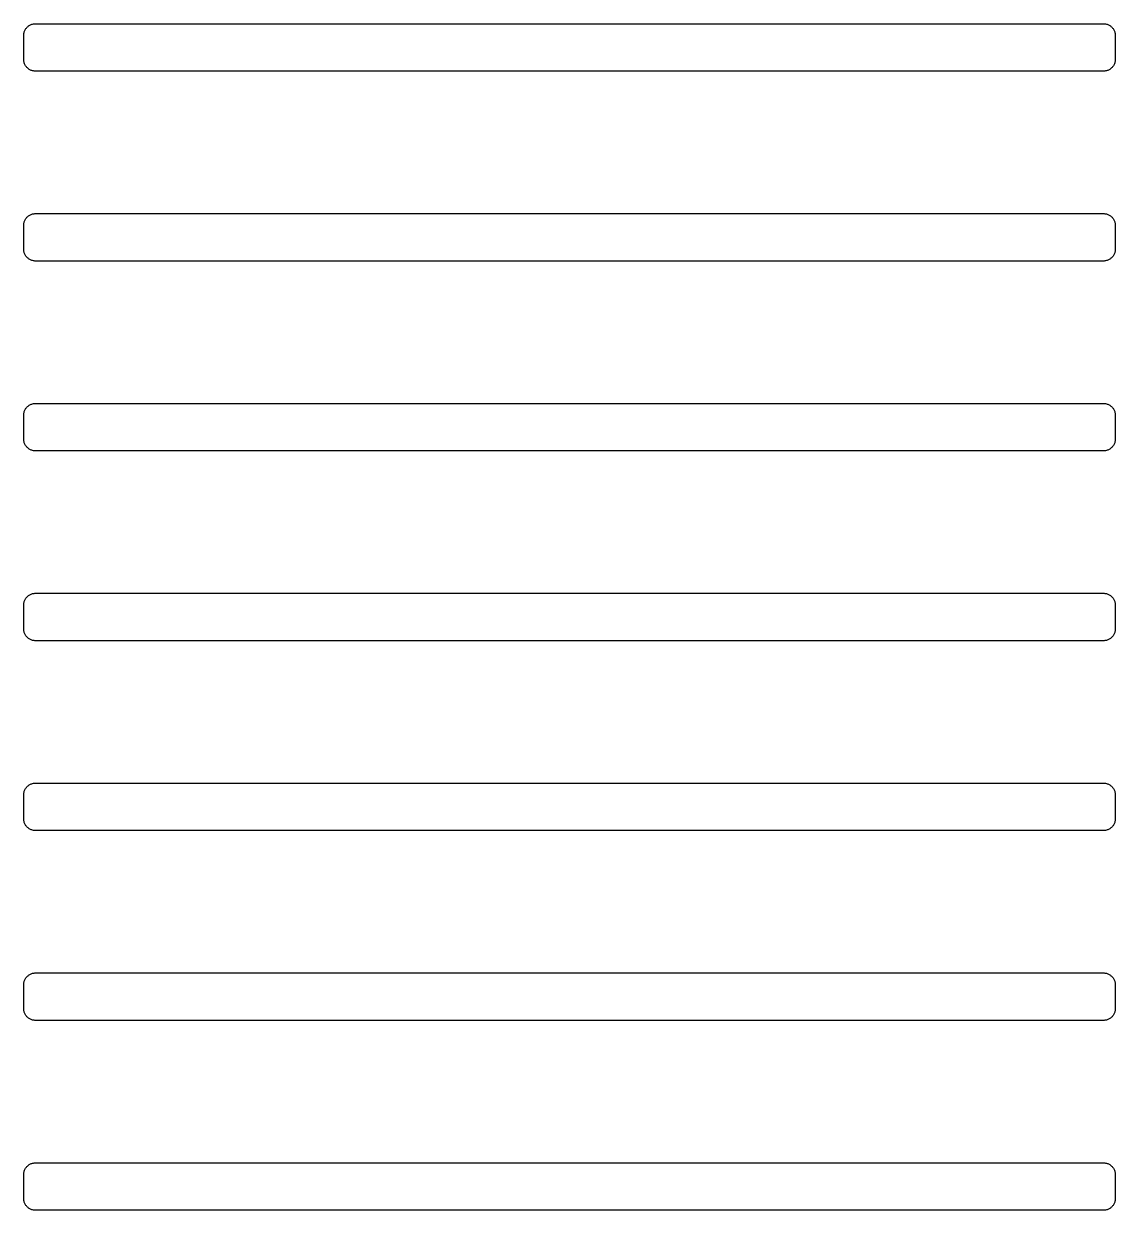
# Model space of a CAD drawing. Header units: metres. Extents: x -163 to 163, y -163 to 163.
# Drawn here: x 95.7 to 123.3, y -68.4 to -38.4 of the extents above; entities that cross this region are included whole.
import ezdxf

# ---------------------------------------------------------------- set-up
doc = ezdxf.new("R2010")
doc.units = ezdxf.units.M

msp = doc.modelspace()

# ---------------------------------------------------------------- linework, layer by layer
for p, q in [((95.9634, -38.4013), (95.9822, -38.3995)), ((95.9822, -38.3995), (96.001, -38.399)), ((96.001, -38.399), (123.001, -38.399)), ((123.001, -38.399), (123.02, -38.3995)), ((123.02, -38.3995), (123.039, -38.4013)), ((95.701, -38.6989), (95.7016, -38.6801)), ((95.701, -39.299), (95.701, -38.6989)), ((95.7016, -38.6801), (95.7034, -38.6613)), ((95.7034, -38.6613), (95.7064, -38.6427)), ((95.7064, -38.6427), (95.7105, -38.6243)), ((95.7105, -38.6243), (95.7157, -38.6062)), ((95.7157, -38.6062), (95.7221, -38.5885)), ((95.7221, -38.5885), (95.7296, -38.5712)), ((95.7296, -38.5712), (95.7381, -38.5544)), ((95.7381, -38.5544), (95.7477, -38.5382)), ((95.7477, -38.5382), (95.7583, -38.5226)), ((95.7583, -38.5226), (95.7699, -38.5077)), ((95.7699, -38.5077), (95.7823, -38.4936)), ((95.7823, -38.4936), (95.7957, -38.4803)), ((95.7957, -38.4803), (95.8098, -38.4678)), ((95.8098, -38.4678), (95.8247, -38.4562)), ((95.8247, -38.4562), (95.8403, -38.4456)), ((95.8403, -38.4456), (95.8565, -38.4361)), ((95.8565, -38.4361), (95.8733, -38.4275)), ((95.8733, -38.4275), (95.8906, -38.42)), ((95.8906, -38.42), (95.9083, -38.4136)), ((95.9083, -38.4136), (95.9264, -38.4084)), ((95.9264, -38.4084), (95.9448, -38.4043)), ((95.9448, -38.4043), (95.9634, -38.4013)), ((123.039, -38.4013), (123.057, -38.4043)), ((123.057, -38.4043), (123.076, -38.4084)), ((123.076, -38.4084), (123.094, -38.4136)), ((123.094, -38.4136), (123.111, -38.42)), ((123.111, -38.42), (123.129, -38.4275)), ((123.129, -38.4275), (123.146, -38.4361)), ((123.146, -38.4361), (123.162, -38.4456)), ((123.162, -38.4456), (123.177, -38.4562)), ((123.177, -38.4562), (123.192, -38.4678)), ((123.192, -38.4678), (123.206, -38.4803)), ((123.206, -38.4803), (123.22, -38.4936)), ((123.22, -38.4936), (123.232, -38.5077)), ((123.232, -38.5077), (123.244, -38.5226)), ((123.244, -38.5226), (123.254, -38.5382)), ((123.254, -38.5382), (123.264, -38.5544)), ((123.264, -38.5544), (123.272, -38.5712)), ((123.272, -38.5712), (123.28, -38.5885)), ((123.28, -38.5885), (123.286, -38.6062)), ((123.286, -38.6062), (123.292, -38.6243)), ((123.292, -38.6243), (123.296, -38.6427)), ((123.296, -38.6427), (123.299, -38.6613)), ((123.299, -38.6613), (123.3, -38.6801)), ((123.3, -38.6801), (123.301, -38.6989)), ((123.301, -38.6989), (123.301, -39.299)), ((95.7016, -39.3178), (95.701, -39.299)), ((123.301, -39.299), (123.3, -39.3178)), ((95.7034, -39.3365), (95.7016, -39.3178)), ((95.7064, -39.3552), (95.7034, -39.3365)), ((95.7105, -39.3736), (95.7064, -39.3552)), ((95.7157, -39.3916), (95.7105, -39.3736)), ((95.7221, -39.4094), (95.7157, -39.3916)), ((95.7296, -39.4267), (95.7221, -39.4094)), ((95.7381, -39.4435), (95.7296, -39.4267)), ((95.7477, -39.4597), (95.7381, -39.4435)), ((95.7583, -39.4753), (95.7477, -39.4597)), ((95.7699, -39.4902), (95.7583, -39.4753)), ((95.7823, -39.5043), (95.7699, -39.4902)), ((95.7957, -39.5176), (95.7823, -39.5043)), ((95.8098, -39.5301), (95.7957, -39.5176)), ((95.8247, -39.5417), (95.8098, -39.5301)), ((95.8403, -39.5522), (95.8247, -39.5417)), ((95.8565, -39.5618), (95.8403, -39.5522)), ((95.8733, -39.5704), (95.8565, -39.5618)), ((95.8906, -39.5779), (95.8733, -39.5704)), ((95.9083, -39.5843), (95.8906, -39.5779)), ((95.9264, -39.5895), (95.9083, -39.5843)), ((95.9448, -39.5936), (95.9264, -39.5895)), ((95.9634, -39.5966), (95.9448, -39.5936)), ((95.9822, -39.5984), (95.9634, -39.5966)), ((96.001, -39.599), (95.9822, -39.5984)), ((123.001, -39.599), (96.001, -39.599)), ((123.02, -39.5984), (123.001, -39.599)), ((123.039, -39.5966), (123.02, -39.5984)), ((123.057, -39.5936), (123.039, -39.5966)), ((123.076, -39.5895), (123.057, -39.5936)), ((123.094, -39.5843), (123.076, -39.5895)), ((123.111, -39.5779), (123.094, -39.5843)), ((123.129, -39.5704), (123.111, -39.5779)), ((123.146, -39.5618), (123.129, -39.5704)), ((123.162, -39.5522), (123.146, -39.5618)), ((123.177, -39.5417), (123.162, -39.5522)), ((123.192, -39.5301), (123.177, -39.5417)), ((123.206, -39.5176), (123.192, -39.5301)), ((123.22, -39.5043), (123.206, -39.5176)), ((123.232, -39.4902), (123.22, -39.5043)), ((123.244, -39.4753), (123.232, -39.4902)), ((123.254, -39.4597), (123.244, -39.4753)), ((123.264, -39.4435), (123.254, -39.4597)), ((123.272, -39.4267), (123.264, -39.4435)), ((123.28, -39.4094), (123.272, -39.4267)), ((123.286, -39.3916), (123.28, -39.4094)), ((123.292, -39.3736), (123.286, -39.3916)), ((123.296, -39.3552), (123.292, -39.3736)), ((123.299, -39.3365), (123.296, -39.3552)), ((123.3, -39.3178), (123.299, -39.3365)), ((95.9634, -43.2013), (95.9822, -43.1995)), ((95.9822, -43.1995), (96.001, -43.1989)), ((96.001, -43.1989), (123.001, -43.1989)), ((123.001, -43.1989), (123.02, -43.1995)), ((123.02, -43.1995), (123.039, -43.2013)), ((95.701, -43.4989), (95.7016, -43.4801)), ((95.701, -44.099), (95.701, -43.4989)), ((95.7016, -43.4801), (95.7034, -43.4613)), ((95.7034, -43.4613), (95.7064, -43.4427)), ((95.7064, -43.4427), (95.7105, -43.4243)), ((95.7105, -43.4243), (95.7157, -43.4062)), ((95.7157, -43.4062), (95.7221, -43.3885)), ((95.7221, -43.3885), (95.7296, -43.3712)), ((95.7296, -43.3712), (95.7381, -43.3544)), ((95.7381, -43.3544), (95.7477, -43.3382)), ((95.7477, -43.3382), (95.7583, -43.3226)), ((95.7583, -43.3226), (95.7699, -43.3077)), ((95.7699, -43.3077), (95.7823, -43.2936)), ((95.7823, -43.2936), (95.7957, -43.2803)), ((95.7957, -43.2803), (95.8098, -43.2678)), ((95.8098, -43.2678), (95.8247, -43.2562)), ((95.8247, -43.2562), (95.8403, -43.2457)), ((95.8403, -43.2457), (95.8565, -43.2361)), ((95.8565, -43.2361), (95.8733, -43.2275)), ((95.8733, -43.2275), (95.8906, -43.22)), ((95.8906, -43.22), (95.9083, -43.2136)), ((95.9083, -43.2136), (95.9264, -43.2084)), ((95.9264, -43.2084), (95.9448, -43.2043)), ((95.9448, -43.2043), (95.9634, -43.2013)), ((123.039, -43.2013), (123.057, -43.2043)), ((123.057, -43.2043), (123.076, -43.2084)), ((123.076, -43.2084), (123.094, -43.2136)), ((123.094, -43.2136), (123.111, -43.22)), ((123.111, -43.22), (123.129, -43.2275)), ((123.129, -43.2275), (123.146, -43.2361)), ((123.146, -43.2361), (123.162, -43.2457)), ((123.162, -43.2457), (123.177, -43.2562)), ((123.177, -43.2562), (123.192, -43.2678)), ((123.192, -43.2678), (123.206, -43.2803)), ((123.206, -43.2803), (123.22, -43.2936)), ((123.22, -43.2936), (123.232, -43.3077)), ((123.232, -43.3077), (123.244, -43.3226)), ((123.244, -43.3226), (123.254, -43.3382)), ((123.254, -43.3382), (123.264, -43.3544)), ((123.264, -43.3544), (123.272, -43.3712)), ((123.272, -43.3712), (123.28, -43.3885)), ((123.28, -43.3885), (123.286, -43.4062)), ((123.286, -43.4062), (123.292, -43.4243)), ((123.292, -43.4243), (123.296, -43.4427)), ((123.296, -43.4427), (123.299, -43.4613)), ((123.299, -43.4613), (123.3, -43.4801)), ((123.3, -43.4801), (123.301, -43.4989)), ((123.301, -43.4989), (123.301, -44.099)), ((95.7016, -44.1178), (95.701, -44.099)), ((123.301, -44.099), (123.3, -44.1178)), ((95.7034, -44.1366), (95.7016, -44.1178)), ((95.7064, -44.1552), (95.7034, -44.1366)), ((95.7105, -44.1736), (95.7064, -44.1552)), ((95.7157, -44.1917), (95.7105, -44.1736)), ((95.7221, -44.2094), (95.7157, -44.1917)), ((95.7296, -44.2267), (95.7221, -44.2094)), ((95.7381, -44.2435), (95.7296, -44.2267)), ((95.7477, -44.2597), (95.7381, -44.2435)), ((95.7583, -44.2753), (95.7477, -44.2597)), ((95.7699, -44.2902), (95.7583, -44.2753)), ((95.7823, -44.3043), (95.7699, -44.2902)), ((95.7957, -44.3176), (95.7823, -44.3043)), ((95.8098, -44.3301), (95.7957, -44.3176)), ((95.8247, -44.3417), (95.8098, -44.3301)), ((95.8403, -44.3522), (95.8247, -44.3417)), ((95.8565, -44.3618), (95.8403, -44.3522)), ((95.8733, -44.3704), (95.8565, -44.3618)), ((95.8906, -44.3779), (95.8733, -44.3704)), ((95.9083, -44.3843), (95.8906, -44.3779)), ((95.9264, -44.3895), (95.9083, -44.3843)), ((95.9448, -44.3936), (95.9264, -44.3895)), ((95.9634, -44.3966), (95.9448, -44.3936)), ((95.9822, -44.3984), (95.9634, -44.3966)), ((96.001, -44.3989), (95.9822, -44.3984)), ((123.001, -44.3989), (96.001, -44.3989)), ((123.02, -44.3984), (123.001, -44.3989)), ((123.039, -44.3966), (123.02, -44.3984)), ((123.057, -44.3936), (123.039, -44.3966)), ((123.076, -44.3895), (123.057, -44.3936)), ((123.094, -44.3843), (123.076, -44.3895)), ((123.111, -44.3779), (123.094, -44.3843)), ((123.129, -44.3704), (123.111, -44.3779)), ((123.146, -44.3618), (123.129, -44.3704)), ((123.162, -44.3522), (123.146, -44.3618)), ((123.177, -44.3417), (123.162, -44.3522)), ((123.192, -44.3301), (123.177, -44.3417)), ((123.206, -44.3176), (123.192, -44.3301)), ((123.22, -44.3043), (123.206, -44.3176)), ((123.232, -44.2902), (123.22, -44.3043)), ((123.244, -44.2753), (123.232, -44.2902)), ((123.254, -44.2597), (123.244, -44.2753)), ((123.264, -44.2435), (123.254, -44.2597)), ((123.272, -44.2267), (123.264, -44.2435)), ((123.28, -44.2094), (123.272, -44.2267)), ((123.286, -44.1917), (123.28, -44.2094)), ((123.292, -44.1736), (123.286, -44.1917)), ((123.296, -44.1552), (123.292, -44.1736)), ((123.299, -44.1366), (123.296, -44.1552)), ((123.3, -44.1178), (123.299, -44.1366)), ((95.9634, -48.0013), (95.9822, -47.9995)), ((95.9822, -47.9995), (96.001, -47.9989)), ((96.001, -47.9989), (123.001, -47.9989)), ((123.001, -47.9989), (123.02, -47.9995)), ((123.02, -47.9995), (123.039, -48.0013)), ((95.701, -48.299), (95.7016, -48.2801)), ((95.701, -48.8989), (95.701, -48.299)), ((95.7016, -48.2801), (95.7034, -48.2614)), ((95.7034, -48.2614), (95.7064, -48.2427)), ((95.7064, -48.2427), (95.7105, -48.2243)), ((95.7105, -48.2243), (95.7157, -48.2062)), ((95.7157, -48.2062), (95.7221, -48.1885)), ((95.7221, -48.1885), (95.7296, -48.1712)), ((95.7296, -48.1712), (95.7381, -48.1544)), ((95.7381, -48.1544), (95.7477, -48.1382)), ((95.7477, -48.1382), (95.7583, -48.1226)), ((95.7583, -48.1226), (95.7699, -48.1077)), ((95.7699, -48.1077), (95.7823, -48.0936)), ((95.7823, -48.0936), (95.7957, -48.0803)), ((95.7957, -48.0803), (95.8098, -48.0678)), ((95.8098, -48.0678), (95.8247, -48.0562)), ((95.8247, -48.0562), (95.8403, -48.0457)), ((95.8403, -48.0457), (95.8565, -48.0361)), ((95.8565, -48.0361), (95.8733, -48.0275)), ((95.8733, -48.0275), (95.8906, -48.02)), ((95.8906, -48.02), (95.9083, -48.0136)), ((95.9083, -48.0136), (95.9264, -48.0084)), ((95.9264, -48.0084), (95.9448, -48.0043)), ((95.9448, -48.0043), (95.9634, -48.0013)), ((123.039, -48.0013), (123.057, -48.0043)), ((123.057, -48.0043), (123.076, -48.0084)), ((123.076, -48.0084), (123.094, -48.0136)), ((123.094, -48.0136), (123.111, -48.02)), ((123.111, -48.02), (123.129, -48.0275)), ((123.129, -48.0275), (123.146, -48.0361)), ((123.146, -48.0361), (123.162, -48.0457)), ((123.162, -48.0457), (123.177, -48.0562)), ((123.177, -48.0562), (123.192, -48.0678)), ((123.192, -48.0678), (123.206, -48.0803)), ((123.206, -48.0803), (123.22, -48.0936)), ((123.22, -48.0936), (123.232, -48.1077)), ((123.232, -48.1077), (123.244, -48.1226)), ((123.244, -48.1226), (123.254, -48.1382)), ((123.254, -48.1382), (123.264, -48.1544)), ((123.264, -48.1544), (123.272, -48.1712)), ((123.272, -48.1712), (123.28, -48.1885)), ((123.28, -48.1885), (123.286, -48.2062)), ((123.286, -48.2062), (123.292, -48.2243)), ((123.292, -48.2243), (123.296, -48.2427)), ((123.296, -48.2427), (123.299, -48.2614)), ((123.299, -48.2614), (123.3, -48.2801)), ((123.3, -48.2801), (123.301, -48.299)), ((123.301, -48.299), (123.301, -48.8989)), ((95.7016, -48.9178), (95.701, -48.8989)), ((123.301, -48.8989), (123.3, -48.9178)), ((95.7034, -48.9366), (95.7016, -48.9178)), ((95.7064, -48.9552), (95.7034, -48.9366)), ((95.7105, -48.9736), (95.7064, -48.9552)), ((95.7157, -48.9917), (95.7105, -48.9736)), ((95.7221, -49.0094), (95.7157, -48.9917)), ((95.7296, -49.0267), (95.7221, -49.0094)), ((95.7381, -49.0435), (95.7296, -49.0267)), ((95.7477, -49.0597), (95.7381, -49.0435)), ((95.7583, -49.0753), (95.7477, -49.0597)), ((95.7699, -49.0902), (95.7583, -49.0753)), ((95.7823, -49.1043), (95.7699, -49.0902)), ((95.7957, -49.1176), (95.7823, -49.1043)), ((95.8098, -49.1301), (95.7957, -49.1176)), ((95.8247, -49.1416), (95.8098, -49.1301)), ((95.8403, -49.1523), (95.8247, -49.1416)), ((95.8565, -49.1618), (95.8403, -49.1523)), ((95.8733, -49.1704), (95.8565, -49.1618)), ((95.8906, -49.1779), (95.8733, -49.1704)), ((95.9083, -49.1843), (95.8906, -49.1779)), ((95.9264, -49.1895), (95.9083, -49.1843)), ((95.9448, -49.1936), (95.9264, -49.1895)), ((95.9634, -49.1966), (95.9448, -49.1936)), ((95.9822, -49.1983), (95.9634, -49.1966)), ((96.001, -49.1989), (95.9822, -49.1983)), ((123.001, -49.1989), (96.001, -49.1989)), ((123.02, -49.1983), (123.001, -49.1989)), ((123.039, -49.1966), (123.02, -49.1983)), ((123.057, -49.1936), (123.039, -49.1966)), ((123.076, -49.1895), (123.057, -49.1936)), ((123.094, -49.1843), (123.076, -49.1895)), ((123.111, -49.1779), (123.094, -49.1843)), ((123.129, -49.1704), (123.111, -49.1779)), ((123.146, -49.1618), (123.129, -49.1704)), ((123.162, -49.1523), (123.146, -49.1618)), ((123.177, -49.1416), (123.162, -49.1523)), ((123.192, -49.1301), (123.177, -49.1416)), ((123.206, -49.1176), (123.192, -49.1301)), ((123.22, -49.1043), (123.206, -49.1176)), ((123.232, -49.0902), (123.22, -49.1043)), ((123.244, -49.0753), (123.232, -49.0902)), ((123.254, -49.0597), (123.244, -49.0753)), ((123.264, -49.0435), (123.254, -49.0597)), ((123.272, -49.0267), (123.264, -49.0435)), ((123.28, -49.0094), (123.272, -49.0267)), ((123.286, -48.9917), (123.28, -49.0094)), ((123.292, -48.9736), (123.286, -48.9917)), ((123.296, -48.9552), (123.292, -48.9736)), ((123.299, -48.9366), (123.296, -48.9552)), ((123.3, -48.9178), (123.299, -48.9366)), ((95.9634, -52.8013), (95.9822, -52.7995)), ((95.9822, -52.7995), (96.001, -52.799)), ((96.001, -52.799), (123.001, -52.799)), ((123.001, -52.799), (123.02, -52.7995)), ((123.02, -52.7995), (123.039, -52.8013)), ((95.701, -53.099), (95.7016, -53.0801)), ((95.701, -53.6989), (95.701, -53.099)), ((95.7016, -53.0801), (95.7034, -53.0614)), ((95.7034, -53.0614), (95.7064, -53.0427)), ((95.7064, -53.0427), (95.7105, -53.0243)), ((95.7105, -53.0243), (95.7157, -53.0062)), ((95.7157, -53.0062), (95.7221, -52.9885)), ((95.7221, -52.9885), (95.7296, -52.9712)), ((95.7296, -52.9712), (95.7381, -52.9544)), ((95.7381, -52.9544), (95.7477, -52.9382)), ((95.7477, -52.9382), (95.7583, -52.9226)), ((95.7583, -52.9226), (95.7699, -52.9077)), ((95.7699, -52.9077), (95.7823, -52.8936)), ((95.7823, -52.8936), (95.7957, -52.8803)), ((95.7957, -52.8803), (95.8098, -52.8678)), ((95.8098, -52.8678), (95.8247, -52.8562)), ((95.8247, -52.8562), (95.8403, -52.8457)), ((95.8403, -52.8457), (95.8565, -52.8361)), ((95.8565, -52.8361), (95.8733, -52.8275)), ((95.8733, -52.8275), (95.8906, -52.82)), ((95.8906, -52.82), (95.9083, -52.8136)), ((95.9083, -52.8136), (95.9264, -52.8084)), ((95.9264, -52.8084), (95.9448, -52.8043)), ((95.9448, -52.8043), (95.9634, -52.8013)), ((123.039, -52.8013), (123.057, -52.8043)), ((123.057, -52.8043), (123.076, -52.8084)), ((123.076, -52.8084), (123.094, -52.8136)), ((123.094, -52.8136), (123.111, -52.82)), ((123.111, -52.82), (123.129, -52.8275)), ((123.129, -52.8275), (123.146, -52.8361)), ((123.146, -52.8361), (123.162, -52.8457)), ((123.162, -52.8457), (123.177, -52.8562)), ((123.177, -52.8562), (123.192, -52.8678)), ((123.192, -52.8678), (123.206, -52.8803)), ((123.206, -52.8803), (123.22, -52.8936)), ((123.22, -52.8936), (123.232, -52.9077)), ((123.232, -52.9077), (123.244, -52.9226)), ((123.244, -52.9226), (123.254, -52.9382)), ((123.254, -52.9382), (123.264, -52.9544)), ((123.264, -52.9544), (123.272, -52.9712)), ((123.272, -52.9712), (123.28, -52.9885)), ((123.28, -52.9885), (123.286, -53.0062)), ((123.286, -53.0062), (123.292, -53.0243)), ((123.292, -53.0243), (123.296, -53.0427)), ((123.296, -53.0427), (123.299, -53.0614)), ((123.299, -53.0614), (123.3, -53.0801)), ((123.3, -53.0801), (123.301, -53.099)), ((123.301, -53.099), (123.301, -53.6989)), ((95.7016, -53.7178), (95.701, -53.6989)), ((123.301, -53.6989), (123.3, -53.7178)), ((95.7034, -53.7365), (95.7016, -53.7178)), ((95.7064, -53.7552), (95.7034, -53.7365)), ((95.7105, -53.7736), (95.7064, -53.7552)), ((95.7157, -53.7917), (95.7105, -53.7736)), ((95.7221, -53.8094), (95.7157, -53.7917)), ((95.7296, -53.8267), (95.7221, -53.8094)), ((95.7381, -53.8435), (95.7296, -53.8267)), ((95.7477, -53.8597), (95.7381, -53.8435)), ((95.7583, -53.8753), (95.7477, -53.8597)), ((95.7699, -53.8902), (95.7583, -53.8753)), ((95.7823, -53.9043), (95.7699, -53.8902)), ((95.7957, -53.9176), (95.7823, -53.9043)), ((95.8098, -53.9301), (95.7957, -53.9176)), ((95.8247, -53.9417), (95.8098, -53.9301)), ((95.8403, -53.9522), (95.8247, -53.9417)), ((95.8565, -53.9618), (95.8403, -53.9522)), ((95.8733, -53.9704), (95.8565, -53.9618)), ((95.8906, -53.9779), (95.8733, -53.9704)), ((95.9083, -53.9843), (95.8906, -53.9779)), ((95.9264, -53.9895), (95.9083, -53.9843)), ((95.9448, -53.9936), (95.9264, -53.9895)), ((95.9634, -53.9966), (95.9448, -53.9936)), ((95.9822, -53.9984), (95.9634, -53.9966)), ((96.001, -53.9989), (95.9822, -53.9984)), ((123.001, -53.9989), (96.001, -53.9989)), ((123.02, -53.9984), (123.001, -53.9989)), ((123.039, -53.9966), (123.02, -53.9984)), ((123.057, -53.9936), (123.039, -53.9966)), ((123.076, -53.9895), (123.057, -53.9936)), ((123.094, -53.9843), (123.076, -53.9895)), ((123.111, -53.9779), (123.094, -53.9843)), ((123.129, -53.9704), (123.111, -53.9779)), ((123.146, -53.9618), (123.129, -53.9704)), ((123.162, -53.9522), (123.146, -53.9618)), ((123.177, -53.9417), (123.162, -53.9522)), ((123.192, -53.9301), (123.177, -53.9417)), ((123.206, -53.9176), (123.192, -53.9301)), ((123.22, -53.9043), (123.206, -53.9176)), ((123.232, -53.8902), (123.22, -53.9043)), ((123.244, -53.8753), (123.232, -53.8902)), ((123.254, -53.8597), (123.244, -53.8753)), ((123.264, -53.8435), (123.254, -53.8597)), ((123.272, -53.8267), (123.264, -53.8435)), ((123.28, -53.8094), (123.272, -53.8267)), ((123.286, -53.7917), (123.28, -53.8094)), ((123.292, -53.7736), (123.286, -53.7917)), ((123.296, -53.7552), (123.292, -53.7736)), ((123.299, -53.7365), (123.296, -53.7552)), ((123.3, -53.7178), (123.299, -53.7365)), ((95.9634, -57.6013), (95.9822, -57.5995)), ((95.9822, -57.5995), (96.001, -57.599)), ((96.001, -57.599), (123.001, -57.599)), ((123.001, -57.599), (123.02, -57.5995)), ((123.02, -57.5995), (123.039, -57.6013)), ((95.701, -57.8989), (95.7016, -57.8801)), ((95.701, -58.4989), (95.701, -57.8989)), ((95.7016, -57.8801), (95.7034, -57.8613)), ((95.7034, -57.8613), (95.7064, -57.8427)), ((95.7064, -57.8427), (95.7105, -57.8243)), ((95.7105, -57.8243), (95.7157, -57.8062)), ((95.7157, -57.8062), (95.7221, -57.7885)), ((95.7221, -57.7885), (95.7296, -57.7712)), ((95.7296, -57.7712), (95.7381, -57.7544)), ((95.7381, -57.7544), (95.7477, -57.7382)), ((95.7477, -57.7382), (95.7583, -57.7226)), ((95.7583, -57.7226), (95.7699, -57.7077)), ((95.7699, -57.7077), (95.7823, -57.6936)), ((95.7823, -57.6936), (95.7957, -57.6803)), ((95.7957, -57.6803), (95.8098, -57.6678)), ((95.8098, -57.6678), (95.8247, -57.6562)), ((95.8247, -57.6562), (95.8403, -57.6456)), ((95.8403, -57.6456), (95.8565, -57.6361)), ((95.8565, -57.6361), (95.8733, -57.6275)), ((95.8733, -57.6275), (95.8906, -57.62)), ((95.8906, -57.62), (95.9083, -57.6136)), ((95.9083, -57.6136), (95.9264, -57.6084)), ((95.9264, -57.6084), (95.9448, -57.6043)), ((95.9448, -57.6043), (95.9634, -57.6013)), ((123.039, -57.6013), (123.057, -57.6043)), ((123.057, -57.6043), (123.076, -57.6084)), ((123.076, -57.6084), (123.094, -57.6136)), ((123.094, -57.6136), (123.111, -57.62)), ((123.111, -57.62), (123.129, -57.6275)), ((123.129, -57.6275), (123.146, -57.6361)), ((123.146, -57.6361), (123.162, -57.6456)), ((123.162, -57.6456), (123.177, -57.6562)), ((123.177, -57.6562), (123.192, -57.6678)), ((123.192, -57.6678), (123.206, -57.6803)), ((123.206, -57.6803), (123.22, -57.6936)), ((123.22, -57.6936), (123.232, -57.7077)), ((123.232, -57.7077), (123.244, -57.7226)), ((123.244, -57.7226), (123.254, -57.7382)), ((123.254, -57.7382), (123.264, -57.7544)), ((123.264, -57.7544), (123.272, -57.7712)), ((123.272, -57.7712), (123.28, -57.7885)), ((123.28, -57.7885), (123.286, -57.8062)), ((123.286, -57.8062), (123.292, -57.8243)), ((123.292, -57.8243), (123.296, -57.8427)), ((123.296, -57.8427), (123.299, -57.8613)), ((123.299, -57.8613), (123.3, -57.8801)), ((123.3, -57.8801), (123.301, -57.8989)), ((123.301, -57.8989), (123.301, -58.4989)), ((95.7016, -58.5178), (95.701, -58.4989)), ((123.301, -58.4989), (123.3, -58.5178)), ((95.7034, -58.5365), (95.7016, -58.5178)), ((95.7064, -58.5552), (95.7034, -58.5365)), ((95.7105, -58.5735), (95.7064, -58.5552)), ((95.7157, -58.5917), (95.7105, -58.5735)), ((95.7221, -58.6094), (95.7157, -58.5917)), ((95.7296, -58.6267), (95.7221, -58.6094)), ((95.7381, -58.6435), (95.7296, -58.6267)), ((95.7477, -58.6597), (95.7381, -58.6435)), ((95.7583, -58.6753), (95.7477, -58.6597)), ((95.7699, -58.6902), (95.7583, -58.6753)), ((95.7823, -58.7043), (95.7699, -58.6902)), ((95.7957, -58.7176), (95.7823, -58.7043)), ((95.8098, -58.7301), (95.7957, -58.7176)), ((95.8247, -58.7417), (95.8098, -58.7301)), ((95.8403, -58.7522), (95.8247, -58.7417)), ((95.8565, -58.7618), (95.8403, -58.7522)), ((95.8733, -58.7704), (95.8565, -58.7618)), ((95.8906, -58.7779), (95.8733, -58.7704)), ((95.9083, -58.7843), (95.8906, -58.7779)), ((95.9264, -58.7895), (95.9083, -58.7843)), ((95.9448, -58.7936), (95.9264, -58.7895)), ((95.9634, -58.7966), (95.9448, -58.7936)), ((95.9822, -58.7984), (95.9634, -58.7966)), ((96.001, -58.799), (95.9822, -58.7984)), ((123.001, -58.799), (96.001, -58.799)), ((123.02, -58.7984), (123.001, -58.799)), ((123.039, -58.7966), (123.02, -58.7984)), ((123.057, -58.7936), (123.039, -58.7966)), ((123.076, -58.7895), (123.057, -58.7936)), ((123.094, -58.7843), (123.076, -58.7895)), ((123.111, -58.7779), (123.094, -58.7843)), ((123.129, -58.7704), (123.111, -58.7779)), ((123.146, -58.7618), (123.129, -58.7704)), ((123.162, -58.7522), (123.146, -58.7618)), ((123.177, -58.7417), (123.162, -58.7522)), ((123.192, -58.7301), (123.177, -58.7417)), ((123.206, -58.7176), (123.192, -58.7301)), ((123.22, -58.7043), (123.206, -58.7176)), ((123.232, -58.6902), (123.22, -58.7043)), ((123.244, -58.6753), (123.232, -58.6902)), ((123.254, -58.6597), (123.244, -58.6753)), ((123.264, -58.6435), (123.254, -58.6597)), ((123.272, -58.6267), (123.264, -58.6435)), ((123.28, -58.6094), (123.272, -58.6267)), ((123.286, -58.5917), (123.28, -58.6094)), ((123.292, -58.5735), (123.286, -58.5917)), ((123.296, -58.5552), (123.292, -58.5735)), ((123.299, -58.5365), (123.296, -58.5552)), ((123.3, -58.5178), (123.299, -58.5365)), ((95.9634, -62.4013), (95.9822, -62.3995)), ((95.9822, -62.3995), (96.001, -62.399)), ((96.001, -62.399), (123.001, -62.399)), ((123.001, -62.399), (123.02, -62.3995)), ((123.02, -62.3995), (123.039, -62.4013)), ((95.701, -62.6989), (95.7016, -62.6801)), ((95.701, -63.299), (95.701, -62.6989)), ((95.7016, -62.6801), (95.7034, -62.6613)), ((95.7034, -62.6613), (95.7064, -62.6427)), ((95.7064, -62.6427), (95.7105, -62.6243)), ((95.7105, -62.6243), (95.7157, -62.6062)), ((95.7157, -62.6062), (95.7221, -62.5885)), ((95.7221, -62.5885), (95.7296, -62.5712)), ((95.7296, -62.5712), (95.7381, -62.5544)), ((95.7381, -62.5544), (95.7477, -62.5382)), ((95.7477, -62.5382), (95.7583, -62.5226)), ((95.7583, -62.5226), (95.7699, -62.5077)), ((95.7699, -62.5077), (95.7823, -62.4936)), ((95.7823, -62.4936), (95.7957, -62.4803)), ((95.7957, -62.4803), (95.8098, -62.4678)), ((95.8098, -62.4678), (95.8247, -62.4562)), ((95.8247, -62.4562), (95.8403, -62.4456)), ((95.8403, -62.4456), (95.8565, -62.4361)), ((95.8565, -62.4361), (95.8733, -62.4275)), ((95.8733, -62.4275), (95.8906, -62.42)), ((95.8906, -62.42), (95.9083, -62.4136)), ((95.9083, -62.4136), (95.9264, -62.4084)), ((95.9264, -62.4084), (95.9448, -62.4043)), ((95.9448, -62.4043), (95.9634, -62.4013)), ((123.039, -62.4013), (123.057, -62.4043)), ((123.057, -62.4043), (123.076, -62.4084)), ((123.076, -62.4084), (123.094, -62.4136)), ((123.094, -62.4136), (123.111, -62.42)), ((123.111, -62.42), (123.129, -62.4275)), ((123.129, -62.4275), (123.146, -62.4361)), ((123.146, -62.4361), (123.162, -62.4456)), ((123.162, -62.4456), (123.177, -62.4562)), ((123.177, -62.4562), (123.192, -62.4678)), ((123.192, -62.4678), (123.206, -62.4803)), ((123.206, -62.4803), (123.22, -62.4936)), ((123.22, -62.4936), (123.232, -62.5077)), ((123.232, -62.5077), (123.244, -62.5226)), ((123.244, -62.5226), (123.254, -62.5382)), ((123.254, -62.5382), (123.264, -62.5544)), ((123.264, -62.5544), (123.272, -62.5712)), ((123.272, -62.5712), (123.28, -62.5885)), ((123.28, -62.5885), (123.286, -62.6062)), ((123.286, -62.6062), (123.292, -62.6243)), ((123.292, -62.6243), (123.296, -62.6427)), ((123.296, -62.6427), (123.299, -62.6613)), ((123.299, -62.6613), (123.3, -62.6801)), ((123.3, -62.6801), (123.301, -62.6989)), ((123.301, -62.6989), (123.301, -63.299)), ((95.7016, -63.3178), (95.701, -63.299)), ((123.301, -63.299), (123.3, -63.3178)), ((95.7034, -63.3365), (95.7016, -63.3178)), ((95.7064, -63.3552), (95.7034, -63.3365)), ((95.7105, -63.3736), (95.7064, -63.3552)), ((95.7157, -63.3916), (95.7105, -63.3736)), ((95.7221, -63.4094), (95.7157, -63.3916)), ((95.7296, -63.4267), (95.7221, -63.4094)), ((95.7381, -63.4435), (95.7296, -63.4267)), ((95.7477, -63.4597), (95.7381, -63.4435)), ((95.7583, -63.4753), (95.7477, -63.4597)), ((95.7699, -63.4902), (95.7583, -63.4753)), ((95.7823, -63.5043), (95.7699, -63.4902)), ((95.7957, -63.5176), (95.7823, -63.5043)), ((95.8098, -63.5301), (95.7957, -63.5176)), ((95.8247, -63.5417), (95.8098, -63.5301)), ((95.8403, -63.5522), (95.8247, -63.5417)), ((95.8565, -63.5618), (95.8403, -63.5522)), ((95.8733, -63.5704), (95.8565, -63.5618)), ((95.8906, -63.5779), (95.8733, -63.5704)), ((95.9083, -63.5843), (95.8906, -63.5779)), ((95.9264, -63.5895), (95.9083, -63.5843)), ((95.9448, -63.5936), (95.9264, -63.5895)), ((95.9634, -63.5966), (95.9448, -63.5936)), ((95.9822, -63.5984), (95.9634, -63.5966)), ((96.001, -63.599), (95.9822, -63.5984)), ((123.001, -63.599), (96.001, -63.599)), ((123.02, -63.5984), (123.001, -63.599)), ((123.039, -63.5966), (123.02, -63.5984)), ((123.057, -63.5936), (123.039, -63.5966)), ((123.076, -63.5895), (123.057, -63.5936)), ((123.094, -63.5843), (123.076, -63.5895)), ((123.111, -63.5779), (123.094, -63.5843)), ((123.129, -63.5704), (123.111, -63.5779)), ((123.146, -63.5618), (123.129, -63.5704)), ((123.162, -63.5522), (123.146, -63.5618)), ((123.177, -63.5417), (123.162, -63.5522)), ((123.192, -63.5301), (123.177, -63.5417)), ((123.206, -63.5176), (123.192, -63.5301)), ((123.22, -63.5043), (123.206, -63.5176)), ((123.232, -63.4902), (123.22, -63.5043)), ((123.244, -63.4753), (123.232, -63.4902)), ((123.254, -63.4597), (123.244, -63.4753)), ((123.264, -63.4435), (123.254, -63.4597)), ((123.272, -63.4267), (123.264, -63.4435)), ((123.28, -63.4094), (123.272, -63.4267)), ((123.286, -63.3916), (123.28, -63.4094)), ((123.292, -63.3736), (123.286, -63.3916)), ((123.296, -63.3552), (123.292, -63.3736)), ((123.299, -63.3365), (123.296, -63.3552)), ((123.3, -63.3178), (123.299, -63.3365)), ((95.9634, -67.2013), (95.9822, -67.1995)), ((95.9822, -67.1995), (96.001, -67.1989)), ((96.001, -67.1989), (123.001, -67.1989)), ((123.001, -67.1989), (123.02, -67.1995)), ((123.02, -67.1995), (123.039, -67.2013)), ((95.701, -67.4989), (95.7016, -67.4801)), ((95.701, -68.099), (95.701, -67.4989)), ((95.7016, -67.4801), (95.7034, -67.4613)), ((95.7034, -67.4613), (95.7064, -67.4427)), ((95.7064, -67.4427), (95.7105, -67.4243)), ((95.7105, -67.4243), (95.7157, -67.4062)), ((95.7157, -67.4062), (95.7221, -67.3885)), ((95.7221, -67.3885), (95.7296, -67.3712)), ((95.7296, -67.3712), (95.7381, -67.3544)), ((95.7381, -67.3544), (95.7477, -67.3382)), ((95.7477, -67.3382), (95.7583, -67.3226)), ((95.7583, -67.3226), (95.7699, -67.3077)), ((95.7699, -67.3077), (95.7823, -67.2936)), ((95.7823, -67.2936), (95.7957, -67.2803)), ((95.7957, -67.2803), (95.8098, -67.2678)), ((95.8098, -67.2678), (95.8247, -67.2562)), ((95.8247, -67.2562), (95.8403, -67.2457)), ((95.8403, -67.2457), (95.8565, -67.2361)), ((95.8565, -67.2361), (95.8733, -67.2275)), ((95.8733, -67.2275), (95.8906, -67.22)), ((95.8906, -67.22), (95.9083, -67.2136)), ((95.9083, -67.2136), (95.9264, -67.2084)), ((95.9264, -67.2084), (95.9448, -67.2043)), ((95.9448, -67.2043), (95.9634, -67.2013)), ((123.039, -67.2013), (123.057, -67.2043)), ((123.057, -67.2043), (123.076, -67.2084)), ((123.076, -67.2084), (123.094, -67.2136)), ((123.094, -67.2136), (123.111, -67.22)), ((123.111, -67.22), (123.129, -67.2275)), ((123.129, -67.2275), (123.146, -67.2361)), ((123.146, -67.2361), (123.162, -67.2457)), ((123.162, -67.2457), (123.177, -67.2562)), ((123.177, -67.2562), (123.192, -67.2678)), ((123.192, -67.2678), (123.206, -67.2803)), ((123.206, -67.2803), (123.22, -67.2936)), ((123.22, -67.2936), (123.232, -67.3077)), ((123.232, -67.3077), (123.244, -67.3226)), ((123.244, -67.3226), (123.254, -67.3382)), ((123.254, -67.3382), (123.264, -67.3544)), ((123.264, -67.3544), (123.272, -67.3712)), ((123.272, -67.3712), (123.28, -67.3885)), ((123.28, -67.3885), (123.286, -67.4062)), ((123.286, -67.4062), (123.292, -67.4243)), ((123.292, -67.4243), (123.296, -67.4427)), ((123.296, -67.4427), (123.299, -67.4613)), ((123.299, -67.4613), (123.3, -67.4801)), ((123.3, -67.4801), (123.301, -67.4989)), ((123.301, -67.4989), (123.301, -68.099)), ((95.7016, -68.1178), (95.701, -68.099)), ((123.301, -68.099), (123.3, -68.1178)), ((95.7034, -68.1366), (95.7016, -68.1178)), ((95.7064, -68.1552), (95.7034, -68.1366)), ((95.7105, -68.1736), (95.7064, -68.1552)), ((95.7157, -68.1917), (95.7105, -68.1736)), ((95.7221, -68.2094), (95.7157, -68.1917)), ((95.7296, -68.2267), (95.7221, -68.2094)), ((95.7381, -68.2435), (95.7296, -68.2267)), ((95.7477, -68.2597), (95.7381, -68.2435)), ((95.7583, -68.2753), (95.7477, -68.2597)), ((95.7699, -68.2902), (95.7583, -68.2753)), ((95.7823, -68.3043), (95.7699, -68.2902)), ((95.7957, -68.3176), (95.7823, -68.3043)), ((95.8098, -68.3301), (95.7957, -68.3176)), ((95.8247, -68.3417), (95.8098, -68.3301)), ((95.8403, -68.3522), (95.8247, -68.3417)), ((95.8565, -68.3618), (95.8403, -68.3522)), ((95.8733, -68.3704), (95.8565, -68.3618)), ((95.8906, -68.3779), (95.8733, -68.3704)), ((95.9083, -68.3843), (95.8906, -68.3779)), ((95.9264, -68.3895), (95.9083, -68.3843)), ((95.9448, -68.3936), (95.9264, -68.3895)), ((95.9634, -68.3966), (95.9448, -68.3936)), ((95.9822, -68.3984), (95.9634, -68.3966)), ((96.001, -68.399), (95.9822, -68.3984)), ((123.001, -68.399), (96.001, -68.399)), ((123.02, -68.3984), (123.001, -68.399)), ((123.039, -68.3966), (123.02, -68.3984)), ((123.057, -68.3936), (123.039, -68.3966)), ((123.076, -68.3895), (123.057, -68.3936)), ((123.094, -68.3843), (123.076, -68.3895)), ((123.111, -68.3779), (123.094, -68.3843)), ((123.129, -68.3704), (123.111, -68.3779)), ((123.146, -68.3618), (123.129, -68.3704)), ((123.162, -68.3522), (123.146, -68.3618)), ((123.177, -68.3417), (123.162, -68.3522)), ((123.192, -68.3301), (123.177, -68.3417)), ((123.206, -68.3176), (123.192, -68.3301)), ((123.22, -68.3043), (123.206, -68.3176)), ((123.232, -68.2902), (123.22, -68.3043)), ((123.244, -68.2753), (123.232, -68.2902)), ((123.254, -68.2597), (123.244, -68.2753)), ((123.264, -68.2435), (123.254, -68.2597)), ((123.272, -68.2267), (123.264, -68.2435)), ((123.28, -68.2094), (123.272, -68.2267)), ((123.286, -68.1917), (123.28, -68.2094)), ((123.292, -68.1736), (123.286, -68.1917)), ((123.296, -68.1552), (123.292, -68.1736)), ((123.299, -68.1366), (123.296, -68.1552)), ((123.3, -68.1178), (123.299, -68.1366))]:
    msp.add_line(p, q)

doc.saveas('drawing.dxf')
